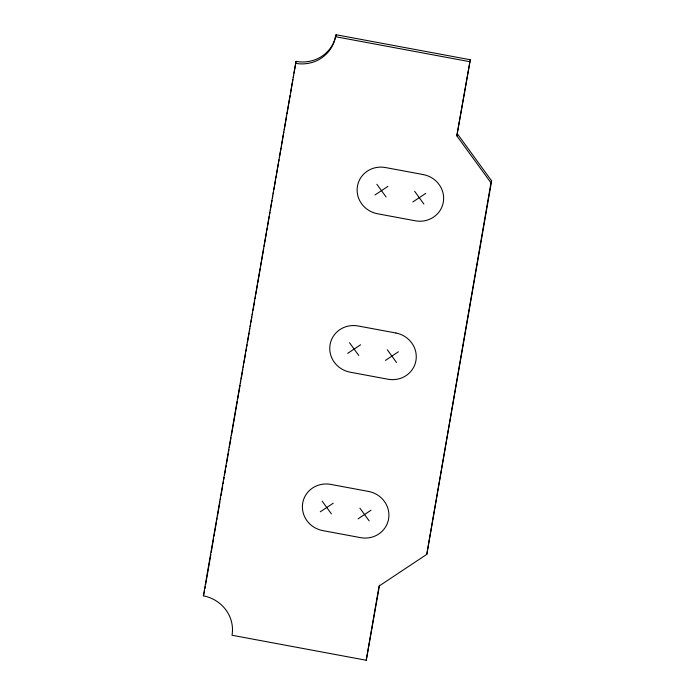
<?xml version="1.0" encoding="UTF-8"?>
<svg xmlns="http://www.w3.org/2000/svg" width="695" height="695" viewBox="0 0 695 695"><rect width="100%" height="100%" fill="white"/><g stroke="black" fill="none" stroke-linecap="round" stroke-linejoin="round"><path stroke-width="1.04" d="M203.374 595.858L296.027 61.36A34.967 33.456 18.8 0 0 336.067 34.75L470.289 59.744L456.824 135.846L490.965 182.811L426.791 554.349L379.062 586.067L366.248 660.25L232.026 635.256A34.967 33.456 18.8 0 0 203.374 595.858L204.035 593.93M204.217 592.861L204.582 590.724M204.956 588.587L205.32 586.45M205.694 584.313L210.863 554.367M211.237 552.23L213.634 538.321M214.008 536.184L214.373 534.047M214.746 531.91L216.406 522.284M216.779 520.147L217.144 518.001M217.518 515.864L219.915 501.964M220.289 499.827L220.654 497.681M221.027 495.544L222.687 485.918M223.06 483.781L223.425 481.644M223.799 479.507L224.164 477.369M224.537 475.224L225.458 469.881M225.832 467.744L226.196 465.607M226.57 463.461L228.229 453.835M228.603 451.698L228.968 449.561M229.341 447.424L231.001 437.798M231.374 435.661L237.282 401.441M237.647 399.295L240.053 385.395M240.418 383.258L240.791 381.121M241.156 378.975L242.824 369.358M243.189 367.212L243.563 365.075M243.928 362.938L245.596 353.312M245.96 351.175L246.334 349.038M246.699 346.901L247.072 344.755M247.437 342.618L249.105 332.992M249.47 330.855L249.844 328.718M250.209 326.581L250.582 324.435M250.947 322.298L251.877 316.955M252.242 314.818L252.615 312.672M252.98 310.535L254.648 300.909M255.013 298.772L255.386 296.635M255.751 294.498L257.419 284.872M257.784 282.735L260.191 268.826M260.555 266.689L263.7 248.506M264.065 246.369L266.472 232.469M266.837 230.332L267.21 228.195M267.575 226.049L269.234 216.423M269.608 214.286L269.973 212.149M270.346 210.012L272.006 200.386M272.379 198.249L272.744 196.112M273.118 193.966L273.483 191.829M273.856 189.692L275.515 180.066M275.889 177.929L276.254 175.792M276.627 173.646L278.287 164.029M278.66 161.883L279.025 159.746M279.399 157.609L281.058 147.983M281.432 145.846L283.829 131.946M284.203 129.8L286.601 115.9M286.974 113.763L290.11 95.58M290.484 93.443L292.882 79.543M293.255 77.406L293.62 75.26M293.994 73.123L296.027 61.36M456.824 135.846L470.289 59.744M379.531 585.207L366.248 660.25M457.475 133.927L491.626 180.891L426.791 554.349M295.366 63.288A34.967 33.456 18.8 0 0 335.416 36.679L336.067 34.75M490.965 182.811L491.626 180.891M375.022 194.948L387.958 186.356M412.804 201.984L425.74 193.384M347.656 353.373L360.592 344.781M385.438 360.41L398.374 351.809M320.291 511.798L333.235 503.206M358.073 518.835L371.008 510.234M335.416 36.679L469.638 61.664M414.646 191.325L423.898 204.052M376.864 184.288L386.116 197.015M387.28 349.75L396.532 362.477M349.498 342.713L358.75 355.44M359.914 508.175L369.167 520.903M322.132 501.138L331.393 513.866M423.264 174.584L385.482 167.547A24.481 23.422 18.8 0 0 357.447 186.173A24.481 23.422 18.8 0 0 377.498 213.756L415.28 220.793A24.481 23.422 18.8 0 0 443.314 202.158A24.481 23.422 18.8 0 0 423.264 174.584M395.898 333.009L358.116 325.972A24.481 23.422 18.8 0 0 330.082 344.598A24.481 23.422 18.8 0 0 350.132 372.181L387.914 379.218A24.481 23.422 18.8 0 0 415.949 360.583A24.481 23.422 18.8 0 0 395.898 333.009M368.532 491.434L330.751 484.398A24.481 23.422 18.8 0 0 302.716 503.024A24.481 23.422 18.8 0 0 322.775 530.606L360.549 537.643A24.481 23.422 18.8 0 0 388.583 519.009A24.481 23.422 18.8 0 0 368.532 491.434"/></g></svg>
